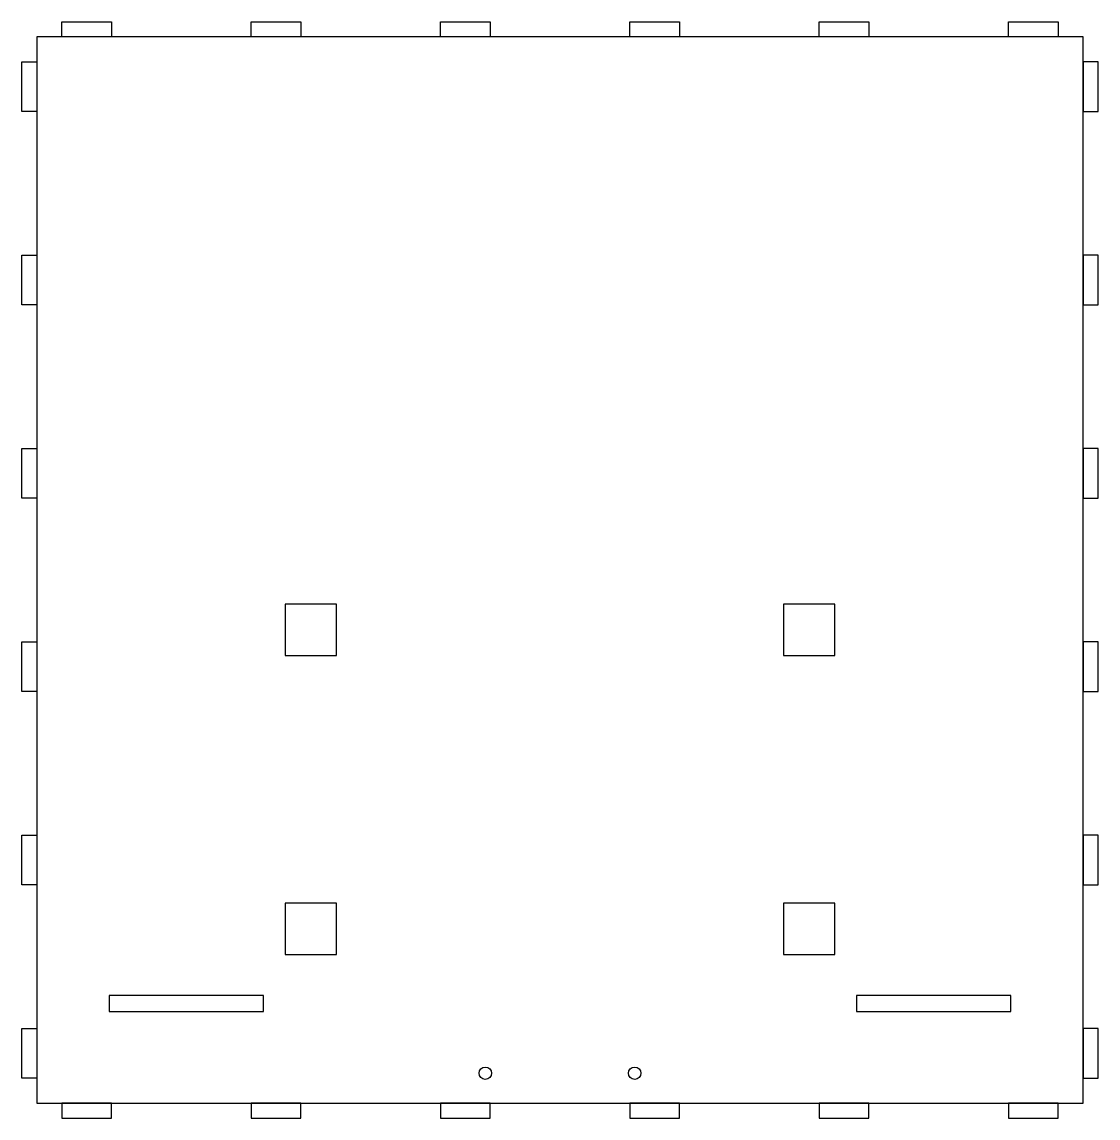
# Model space of a CAD drawing. Header units: metres. Extents: x -3 to 213, y -3 to 217.
import ezdxf

# ---------------------------------------------------------------- set-up
doc = ezdxf.new("R2010")
doc.units = ezdxf.units.M

msp = doc.modelspace()

# ---------------------------------------------------------------- linework, layer by layer
for points in [[(5, 214), (5, 217), (15, 217), (15, 214)], [(43, 214), (43, 217), (53, 217), (53, 214)], [(81, 214), (81, 217), (91, 217), (91, 214)], [(119, 214), (119, 217), (129, 217), (129, 214)], [(157, 214), (157, 217), (167, 217), (167, 214)], [(195, 214), (195, 217), (205, 217), (205, 214)], [(0, 0), (210, 0), (210, 214), (0, 214)], [(0, 199), (-3, 199), (-3, 209), (0, 209)], [(210, 199), (213, 199), (213, 209), (210, 209)], [(0, 160.2), (-3, 160.2), (-3, 170.2), (0, 170.2)], [(210, 160.2), (213, 160.2), (213, 170.2), (210, 170.2)], [(0, 121.4), (-3, 121.4), (-3, 131.4), (0, 131.4)], [(210, 121.4), (213, 121.4), (213, 131.4), (210, 131.4)], [(49.85, 89.85), (60.15, 89.85), (60.15, 100.15), (49.85, 100.15)], [(149.85, 89.85), (160.15, 89.85), (160.15, 100.15), (149.85, 100.15)], [(0, 82.6), (-3, 82.6), (-3, 92.6), (0, 92.6)], [(210, 82.6), (213, 82.6), (213, 92.6), (210, 92.6)], [(0, 43.8), (-3, 43.8), (-3, 53.8), (0, 53.8)], [(210, 43.8), (213, 43.8), (213, 53.8), (210, 53.8)], [(49.85, 29.85), (60.15, 29.85), (60.15, 40.15), (49.85, 40.15)], [(149.85, 29.85), (160.15, 29.85), (160.15, 40.15), (149.85, 40.15)], [(14.5, 18.4), (45.5, 18.4), (45.5, 21.6), (14.5, 21.6)], [(164.5, 18.4), (195.5, 18.4), (195.5, 21.6), (164.5, 21.6)], [(0, 5), (-3, 5), (-3, 15), (0, 15)], [(210, 5), (213, 5), (213, 15), (210, 15)], [(5, 0), (5, -3), (15, -3), (15, 0)], [(43, 0), (43, -3), (53, -3), (53, 0)], [(81, 0), (81, -3), (91, -3), (91, 0)], [(119, 0), (119, -3), (129, -3), (129, 0)], [(157, 0), (157, -3), (167, -3), (167, 0)], [(195, 0), (195, -3), (205, -3), (205, 0)]]:
    msp.add_lwpolyline(points, close=True)
for centre in [(90, 6), (120, 6)]:
    msp.add_circle(centre, 1.25)

doc.saveas('drawing.dxf')
